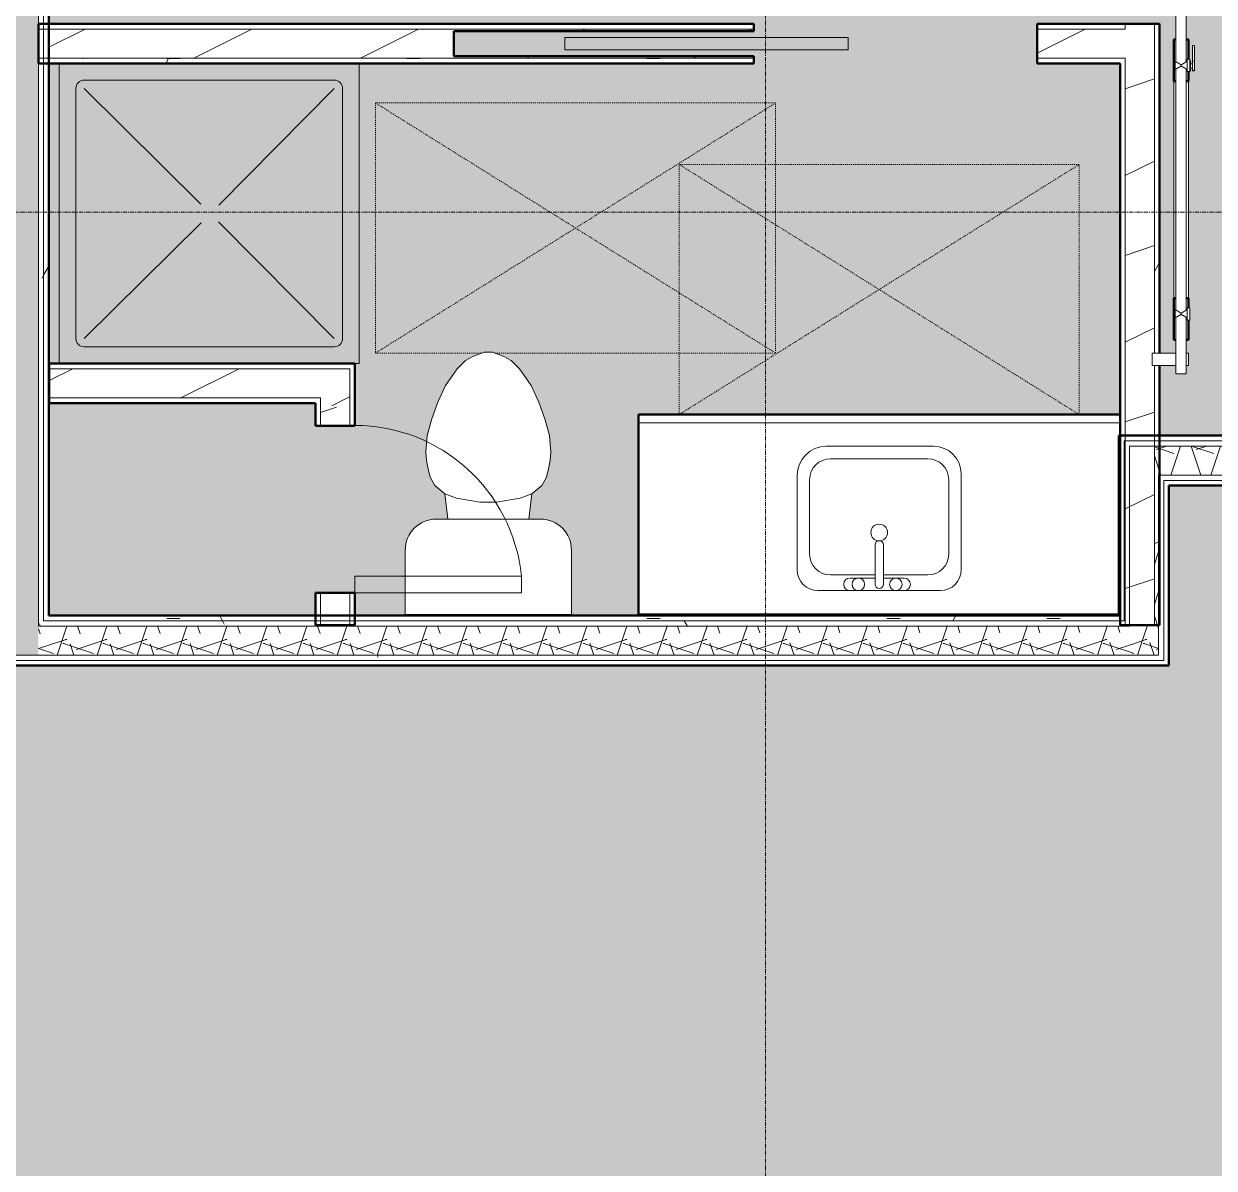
# Model space of a CAD drawing. Header units: inches. Extents: x -4292 to -464, y 9706 to 12474.
# Drawn here: x -2916.3 to -2773.5, y 10388.5 to 10525.8 of the extents above; entities that cross this region are included whole.
import ezdxf

# ---------------------------------------------------------------- set-up
doc = ezdxf.new("R2010")
doc.units = ezdxf.units.IN
doc.header["$MEASUREMENT"] = 0
doc.linetypes.add('Dash', pattern=[0.25, 0.125, -0.125])
doc.linetypes.add('Grid Line 1_2_', pattern=[0.875, 0.5, -0.125, 0.125, -0.125])
for name, color, linetype, lineweight in [('A-AREA-PATT-4', 254, 'Continuous', 9), ('A-DOOR-1', 7, 'Continuous', 9), ('A-DOOR-2', 90, 'Continuous', 20), ('A-DOOR-3', 50, 'Continuous', 13), ('A-DOOR-4', 250, 'Continuous', 50), ('A-GENM-HDLN-1', 7, 'Dash', 9), ('A-WALL', 113, 'Continuous', 13), ('A-WALL-2', 250, 'Continuous', 50), ('A-WALL-3', 50, 'Continuous', 13), ('A-WALL-PATT-1', 7, 'Continuous', 9), ('A-WALL-PATT-2', 55, 'Continuous', 9), ('A-WALL-PATT-5', 111, 'Continuous', 9), ('I-WALL-1', 2, 'Continuous', 50), ('P-SANR-FIXT-1', 7, 'Continuous', 9), ('Q-CASE-1', 250, 'Continuous', 50), ('Q-CASE-2', 7, 'Continuous', 9), ('S-GRID-1', 1, 'Grid Line 1_2_', 9)]:
    doc.layers.add(name, color=color, linetype=linetype, lineweight=lineweight)
doc.layers.add('A-AREA-PATT-6', color=254, linetype='Continuous', lineweight=9, transparency=1)
pattern_1 = [(0, (0, 0), (38.4, 9.6), [1.584, -27.216, 1.584, -27.216, -153.6]), (0, (0, 0), (38.4, 9.6), [-57.6, 1.584, -56.016, 1.584, -27.216, -67.2]), (0, (0, 0), (38.4, 9.6), [-144, 1.584, -17.616, 1.584, -46.416]), (120, (14.4, 4.8), (-27.513844, 28.4553755), [1.584, -27.216, 1.584, -27.216, -153.6]), (120, (14.4, 4.8), (-27.513844, 28.4553755), [-57.6, 1.584, -56.016, 1.584, -27.216, -67.2]), (120, (14.4, 4.8), (-27.513844, 28.4553755), [-144, 1.584, -17.616, 1.584, -46.416]), (240, (19.2, 24), (-10.886156, -38.0553755), [1.584, -27.216, 1.584, -27.216, -153.6]), (240, (19.2, 24), (-10.886156, -38.0553755), [-57.6, 1.584, -56.016, 1.584, -27.216, -67.2]), (240, (19.2, 24), (-10.886156, -38.0553755), [-144, 1.584, -17.616, 1.584, -46.416])]
pattern_2 = [(161.57, (0.6, 0.6), (-4.80033747, -0.00041462), [0, -34.152, 3.792, 0]), (18.43, (-0.6, 0.6), (-4.80033747, 0.00041462), [0, -34.152, 3.792, 0]), (108.43, (0.6, 0.6), (2.39913218, -12.00105099), [11.382, -26.562]), (71.57, (-0.6, 0.6), (2.39913218, 12.00105099), [11.382, -26.562])]
pattern_3 = [(216.87, (7.997, 19.992), (59.9755286, 39.9843071), [9.996, -89.964]), (206.565, (19.992, 13.994), (-19.991807, -19.992219), [22.352, -22.352]), (198.435, (19.992, 3.998), (-39.983821, -19.991955), [12.644, -50.576])]

msp = doc.modelspace()

# ---------------------------------------------------------------- hatches: boundary and pattern name
at = {"layer": 'A-AREA-PATT-4'}
h = msp.add_hatch(color=256, dxfattribs=at)
h.paths.add_polyline_path([(-2720.72374, 10475.3894), (-2722.47374, 10475.3894), (-2722.47374, 10511.3894), (-2720.72374, 10511.3894), (-2720.72374, 10475.7644)], flags=0)
h.paths.add_polyline_path([(-2784.92374, 10454.7894), (-2784.92374, 10454.9144), (-2842.58925, 10454.9144), (-2842.58925, 10478.9144), (-2784.79733, 10478.9144), (-2784.79733, 10521.0394), (-2794.74593, 10521.0394), (-2794.74593, 10525.7894), (-2780.04733, 10525.7894), (-2780.04733, 10486.2894), (-2778.09941, 10486.2894), (-2778.09941, 10487.89361), (-2778.34941, 10487.89361), (-2778.34941, 10523.89361), (-2778.09941, 10523.89361), (-2778.09941, 10562.2894), (-2780.04733, 10562.2894), (-2780.04733, 10561.7894), (-2784.79733, 10561.7894), (-2784.79733, 10564.7894), (-2780.04733, 10564.7894), (-2780.04733, 10563.7894), (-2778.09941, 10563.7894), (-2778.07811, 10564.7894), (-2776.84941, 10564.7894), (-2776.84941, 10563.7894), (-2776.57624, 10563.7894), (-2776.57624, 10562.2894), (-2776.84941, 10562.2894), (-2776.84941, 10523.89361), (-2776.59941, 10523.89361), (-2776.59941, 10521.55542), (-2776.42233, 10521.55542), (-2776.42233, 10521.27518), (-2776.34941, 10521.22156), (-2776.34941, 10520.90018), (-2776.09941, 10520.94833), (-2776.09941, 10523.15071), (-2775.84941, 10523.09595), (-2775.84941, 10520.15834), (-2776.09941, 10520.20851), (-2776.09941, 10520.54662), (-2776.34941, 10520.54632), (-2776.34941, 10520.17162), (-2776.42233, 10520.17162), (-2776.42233, 10520.05542), (-2776.59941, 10520.05542), (-2776.59941, 10491.7318), (-2776.42233, 10491.7318), (-2776.42233, 10490.2318), (-2776.59941, 10490.2318), (-2776.59941, 10487.89361), (-2776.84941, 10487.89361), (-2776.84941, 10486.2894), (-2776.57624, 10486.2894), (-2776.59941, 10484.7894), (-2776.84941, 10484.7894), (-2776.8707, 10483.7894), (-2778.09941, 10483.7894), (-2778.09941, 10484.7894), (-2780.04733, 10484.7894), (-2780.04733, 10476.3894), (-2758.72374, 10476.3894), (-2758.72374, 10475.3894), (-2756.72374, 10475.3894), (-2756.72374, 10473.4519), (-2756.09874, 10473.4519), (-2756.09874, 10473.3894), (-2721.34874, 10473.3894), (-2721.34874, 10473.4519), (-2720.72374, 10473.4519), (-2720.72374, 10475.3894), (-2718.72374, 10475.3894), (-2718.72374, 10476.3894), (-2717.72374, 10476.3894), (-2717.72374, 10780.7144), (-2718.70196, 10780.7144), (-2718.70196, 10785.4644), (-2717.72374, 10785.4644), (-2717.72374, 10812.8644), (-2749.99952, 10812.8644), (-2749.99952, 10785.4644), (-2748.70196, 10785.4644), (-2748.70196, 10780.7144), (-2750.14874, 10780.7144), (-2750.14874, 10720.7144), (-2780.14874, 10720.7144), (-2780.14874, 10780.7144), (-2754.74952, 10780.7144), (-2754.74952, 10812.8644), (-2881.82233, 10812.8644), (-2881.82233, 10811.6769), (-2886.57233, 10811.6769), (-2886.57233, 10812.8644), (-2913.32374, 10812.8644), (-2913.32374, 10781.0519), (-2886.57233, 10781.0519), (-2886.57233, 10781.6769), (-2881.82233, 10781.6769), (-2881.82233, 10776.3019), (-2889.32374, 10776.3019), (-2889.32374, 10674.5394), (-2834.56848, 10674.58101), (-2834.54642, 10677.2708), (-2834.51083, 10677.35674), (-2834.37163, 10677.4144), (-2833.47555, 10677.43548), (-2833.47555, 10677.6644), (-2830.85238, 10677.6644), (-2830.85238, 10677.9144), (-2830.26182, 10677.9144), (-2830.26182, 10677.6644), (-2829.67127, 10677.6644), (-2829.67127, 10677.9144), (-2829.08072, 10677.9144), (-2829.08072, 10677.6644), (-2828.49017, 10677.6644), (-2828.49017, 10677.9144), (-2827.89962, 10677.9144), (-2827.89962, 10677.6644), (-2827.30907, 10677.6644), (-2827.30907, 10677.9144), (-2826.71852, 10677.9144), (-2826.71852, 10677.6644), (-2817.32749, 10677.6644), (-2817.32749, 10677.9144), (-2815.42606, 10677.9144), (-2815.42606, 10677.6644), (-2811.66143, 10677.6644), (-2811.66143, 10677.4144), (-2810.76533, 10677.4144), (-2810.56848, 10677.21755), (-2810.56848, 10674.5394), (-2798.98483, 10674.5394), (-2798.98483, 10682.5394), (-2763.23483, 10682.5394), (-2763.23483, 10674.5394), (-2758.48483, 10674.5394), (-2758.48483, 10565.13481), (-2791.98483, 10565.13481), (-2791.98483, 10574.9769), (-2792.73483, 10574.9769), (-2792.73483, 10577.4769), (-2791.98483, 10577.4769), (-2791.98483, 10608.7269), (-2790.60983, 10608.7269), (-2790.60983, 10637.7269), (-2791.98483, 10637.7269), (-2791.98483, 10637.9769), (-2792.73483, 10637.9769), (-2792.73483, 10640.4769), (-2791.98483, 10640.4769), (-2791.98483, 10645.7894), (-2913.32374, 10645.7894), (-2913.32374, 10525.7894), (-2828.74593, 10525.7894), (-2828.74593, 10524.9144), (-2864.74593, 10524.9144), (-2864.74593, 10521.9144), (-2828.74593, 10521.9144), (-2828.74593, 10521.0394), (-2913.32374, 10521.0394), (-2913.32374, 10454.7894), (-2881.33925, 10454.7894), (-2881.33925, 10457.5394), (-2876.58925, 10457.5394), (-2876.58925, 10454.7894), (-2788.2258, 10454.7894)], flags=0)
h.paths.add_polyline_path([(-2855.72759, 10454.9144), (-2870.56547, 10454.9144), (-2870.56547, 10462.64062), (-2870.4385, 10463.60503), (-2870.06625, 10464.50373), (-2869.47408, 10465.27545), (-2868.70236, 10465.86762), (-2867.80367, 10466.23987), (-2866.76294, 10466.36684), (-2865.45091, 10466.36684), (-2865.79863, 10469.39062), (-2866.99038, 10470.39062), (-2867.55715, 10471.39062), (-2867.91494, 10472.90014), (-2868.00209, 10473.39442), (-2868.08925, 10474.39062), (-2867.91494, 10476.38301), (-2867.377, 10478.39062), (-2866.64906, 10480.39062), (-2865.71644, 10482.39062), (-2864.32901, 10484.39062), (-2863.32901, 10485.39062), (-2862.46299, 10485.89062), (-2861.08925, 10486.39062), (-2860.08925, 10486.39062), (-2858.71551, 10485.89062), (-2857.84948, 10485.39062), (-2856.84948, 10484.39062), (-2855.37987, 10482.21437), (-2854.52944, 10480.39062), (-2853.8015, 10478.39062), (-2853.26356, 10476.38301), (-2853.09864, 10474.28328), (-2853.26356, 10472.90014), (-2853.3534, 10472.39062), (-2853.62135, 10471.39062), (-2854.18812, 10470.39062), (-2855.37987, 10469.39062), (-2855.72759, 10466.36684), (-2854.33925, 10466.36684), (-2853.37483, 10466.23987), (-2852.47614, 10465.86762), (-2851.70441, 10465.27545), (-2851.11225, 10464.50373), (-2850.73999, 10463.60503), (-2850.61303, 10462.35005), (-2850.61303, 10454.9144)], flags=0)
h.paths.add_polyline_path([(-2880.71425, 10477.5394), (-2881.33925, 10477.5394), (-2881.33925, 10480.2894), (-2913.29733, 10480.2894), (-2913.29733, 10485.0394), (-2876.58925, 10485.0394), (-2876.58925, 10477.5394), (-2877.48844, 10477.5394)], flags=0)
h.paths.add_polyline_path([(-2911.77445, 10540.85756), (-2911.77445, 10558.85756), (-2893.77445, 10558.85756), (-2893.77445, 10540.85756), (-2898.48361, 10540.85756)], flags=0)
h.paths.add_polyline_path([(-2832.77445, 10561.7894), (-2911.77445, 10561.7894), (-2911.77445, 10621.7894), (-2832.77445, 10621.7894), (-2832.77445, 10565.13481)], flags=0)
h.paths.add_polyline_path([(-2774.44357, 10569.88481), (-2763.23483, 10569.88481), (-2763.23483, 10645.7894), (-2787.23483, 10645.7894), (-2787.23483, 10640.4769), (-2786.48483, 10640.4769), (-2786.48483, 10637.9769), (-2787.23483, 10637.9769), (-2787.23483, 10637.7269), (-2789.23483, 10637.7269), (-2789.23483, 10606.7269), (-2790.60983, 10606.7269), (-2790.60983, 10577.7269), (-2787.23483, 10577.7269), (-2787.23483, 10577.4769), (-2786.48483, 10577.4769), (-2786.48483, 10574.9769), (-2787.23483, 10574.9769), (-2787.23483, 10569.88481), (-2786.48483, 10569.88481)], flags=0)
h.paths.add_polyline_path([(-2911.77445, 10624.7894), (-2911.77445, 10642.7894), (-2893.77445, 10642.7894), (-2893.77445, 10624.7894), (-2898.48361, 10624.7894)], flags=0)
h.paths.add_polyline_path([(-2798.98483, 10650.5394), (-2763.23483, 10650.5394), (-2763.23483, 10652.5394), (-2798.98483, 10652.5394)], flags=0)
h.paths.add_polyline_path([(-2733.09689, 10702.22466), (-2734.14874, 10702.22466), (-2734.14874, 10720.22466), (-2730.14874, 10720.22466), (-2730.14874, 10756.22466), (-2734.14874, 10756.22466), (-2734.14874, 10774.22466), (-2718.02374, 10774.22466), (-2718.02374, 10702.22466), (-2730.14874, 10702.22466)], flags=0)
h.paths.add_polyline_path([(-2823.29269, 10718.08173), (-2830.79269, 10718.08173), (-2830.79269, 10802.08173), (-2795.79269, 10802.08173), (-2795.79269, 10796.08173), (-2794.79269, 10796.08173), (-2794.79269, 10724.08173), (-2795.79269, 10724.08173), (-2795.79269, 10718.08173)], flags=0)
h.paths.add_polyline_path([(-2898.48361, 10784.6769), (-2911.73483, 10784.6769), (-2911.73483, 10809.6769), (-2885.73483, 10809.6769), (-2885.73483, 10784.6769), (-2890.32374, 10784.6769)], flags=0)
h.paths.add_polyline_path([(-2721.59212, 10786.8644), (-2721.68918, 10786.8644), (-2721.68918, 10787.3644), (-2737.96048, 10787.3644), (-2737.98545, 10786.8644), (-2738.44344, 10786.8644), (-2738.44344, 10787.3644), (-2747.95196, 10787.3644), (-2747.95196, 10812.6144), (-2719.95196, 10812.6144), (-2719.95196, 10787.3644), (-2720.96474, 10787.3644), (-2721.0022, 10786.8644), (-2721.51446, 10786.8644)], flags=0)
at = {"layer": 'A-AREA-PATT-6'}
msp.add_hatch(color=256, dxfattribs=at).paths.add_polyline_path([(-2688.21046, 10240.1769), (-2652.21046, 10240.1769), (-2652.21046, 10240.7394), (-2650.21046, 10240.7394), (-2650.21046, 10246.3644), (-2640.92374, 10246.3644), (-2640.92374, 10336.9894), (-2641.67374, 10336.9894), (-2641.67374, 10338.9894), (-2639.73624, 10338.9894), (-2639.73624, 10339.6144), (-2637.92374, 10339.6144), (-2637.92374, 10374.3644), (-2639.73624, 10374.3644), (-2639.73624, 10374.9894), (-2641.67374, 10374.9894), (-2641.67374, 10376.9894), (-2640.92374, 10376.9894), (-2640.92374, 10389.9894), (-2522.94874, 10389.9894), (-2522.94874, 10390.69991), (-2522.23822, 10389.9894), (-2517.99558, 10389.9894), (-2504.54043, 10376.53425), (-2503.12622, 10377.94846), (-2501.7562, 10376.57844), (-2501.31426, 10377.02038), (-2500.03262, 10375.73875), (-2475.46066, 10400.31071), (-2476.7423, 10401.59234), (-2476.30035, 10402.03428), (-2477.67037, 10403.4043), (-2476.25616, 10404.81852), (-2475.72583, 10404.28819), (-2464.14696, 10415.86706), (-2475.46066, 10427.18077), (-2475.99099, 10426.65044), (-2477.40521, 10428.06465), (-2476.03519, 10429.43467), (-2476.47713, 10429.87661), (-2475.1955, 10431.15825), (-2499.76746, 10455.73021), (-2501.04909, 10454.44857), (-2501.49103, 10454.89052), (-2502.86477, 10453.52421), (-2504.27527, 10454.93471), (-2510.12374, 10449.08624), (-2510.12374, 10448.7894), (-2650.52374, 10448.7894), (-2650.52374, 10470.3894), (-2670.72374, 10470.3894), (-2670.72374, 10469.6394), (-2672.72374, 10469.6394), (-2672.72374, 10471.5769), (-2673.34874, 10471.5769), (-2673.34874, 10473.3894), (-2708.09874, 10473.3894), (-2708.09874, 10471.5769), (-2708.72374, 10471.5769), (-2708.72374, 10469.6394), (-2710.72374, 10469.6394), (-2710.72374, 10470.3894), (-2718.72374, 10470.3894), (-2718.72374, 10469.6394), (-2720.72374, 10469.6394), (-2720.72374, 10471.5769), (-2721.34874, 10471.5769), (-2721.34874, 10473.3894), (-2756.09874, 10473.3894), (-2756.09874, 10471.5769), (-2756.72374, 10471.5769), (-2756.72374, 10469.6394), (-2758.72374, 10469.6394), (-2758.72374, 10470.3894), (-2778.92374, 10470.3894), (-2778.92374, 10448.7894), (-3024.92374, 10448.7894), (-3024.92374, 10470.3894), (-3045.12374, 10470.3894), (-3045.12374, 10470.6394), (-3047.12374, 10470.6394), (-3047.12374, 10472.5769), (-3047.74874, 10472.5769), (-3047.74874, 10473.3894), (-3082.49874, 10473.3894), (-3082.49874, 10472.5769), (-3083.12374, 10472.5769), (-3083.12374, 10470.6394), (-3085.12374, 10470.6394), (-3085.12374, 10470.3894), (-3086.12374, 10470.3894), (-3086.12374, 10448.9144), (-3207.32374, 10448.9144), (-3207.32374, 10470.3894), (-3208.32374, 10470.3894), (-3208.32374, 10470.6394), (-3210.32374, 10470.6394), (-3210.32374, 10472.5769), (-3210.94874, 10472.5769), (-3210.94874, 10473.3894), (-3245.69874, 10473.3894), (-3245.69874, 10472.5769), (-3246.32374, 10472.5769), (-3246.32374, 10470.6394), (-3248.32374, 10470.6394), (-3248.32374, 10470.3894), (-3268.52374, 10470.3894), (-3268.52374, 10448.9144), (-3408.92374, 10448.9144), (-3408.92374, 10813.4894), (-3408.48546, 10817.1769), (-3408.48546, 11164.5894), (-3407.86046, 11164.5894), (-3407.86046, 11241.3894), (-3477.97374, 11241.3894), (-3477.97374, 11237.3894), (-3477.22374, 11237.3894), (-3477.22374, 11235.3894), (-3479.16124, 11235.3894), (-3479.16124, 11234.7644), (-3480.97374, 11234.7644), (-3480.97374, 11200.0144), (-3479.16124, 11200.0144), (-3479.12294, 11199.3894), (-3477.22374, 11199.3894), (-3477.22374, 11197.3894), (-3477.97374, 11197.3894), (-3477.97374, 11007.9894), (-3498.92374, 11007.9894), (-3498.92374, 11006.9894), (-3499.17374, 11006.9894), (-3499.17374, 11004.9894), (-3501.11124, 11004.9894), (-3501.11124, 11004.3644), (-3501.92374, 11004.3644), (-3501.92374, 10969.6144), (-3501.11124, 10969.6144), (-3501.11124, 10968.9894), (-3499.17374, 10968.9894), (-3499.17374, 10966.9894), (-3498.92374, 10966.9894), (-3498.92374, 10946.7894), (-3477.97374, 10946.7894), (-3477.97374, 10729.5894), (-3498.92374, 10729.5894), (-3498.92374, 10709.3894), (-3499.17374, 10709.3894), (-3499.17374, 10707.3894), (-3501.11124, 10707.3894), (-3501.11124, 10706.7644), (-3501.92374, 10706.7644), (-3501.92374, 10672.0144), (-3501.11124, 10672.0144), (-3501.11124, 10671.3894), (-3499.17374, 10671.3894), (-3499.17374, 10669.3894), (-3498.92374, 10669.3894), (-3498.92374, 10668.3894), (-3477.97374, 10668.3894), (-3477.97374, 10412.7894), (-3498.92374, 10412.7894), (-3498.92374, 10392.5894), (-3499.17374, 10392.5894), (-3499.17374, 10390.5894), (-3501.11124, 10390.5894), (-3501.11124, 10389.9644), (-3501.92374, 10389.9644), (-3501.92374, 10355.2144), (-3501.11124, 10355.2144), (-3501.11124, 10354.5894), (-3499.17374, 10354.5894), (-3499.17374, 10352.5894), (-3498.92374, 10352.5894), (-3498.92374, 10351.5894), (-3494.92374, 10351.5894), (-3494.92374, 10352.3394), (-3492.92374, 10352.3394), (-3492.92374, 10350.4019), (-3492.29874, 10350.4019), (-3492.29874, 10348.5894), (-3457.54874, 10348.5894), (-3457.54874, 10350.4019), (-3456.92374, 10350.4019), (-3456.92374, 10352.3394), (-3454.92374, 10352.3394), (-3454.92374, 10351.5894), (-3418.52374, 10351.5894), (-3418.52374, 10382.7894), (-3201.32374, 10382.7894), (-3201.32374, 10361.1894), (-3181.12374, 10361.1894), (-3181.12374, 10360.9394), (-3179.12374, 10360.9394), (-3179.12374, 10359.0019), (-3178.49874, 10359.0019), (-3178.49874, 10358.1894), (-3143.74874, 10358.1894), (-3143.74874, 10359.0019), (-3143.12374, 10359.0019), (-3143.12374, 10360.9394), (-3141.12374, 10360.9394), (-3141.12374, 10361.1894), (-3133.12374, 10361.1894), (-3133.12374, 10360.9394), (-3131.12374, 10360.9394), (-3131.12374, 10359.0019), (-3130.49874, 10359.0019), (-3130.49874, 10358.1894), (-3095.74874, 10358.1894), (-3095.74874, 10359.0019), (-3095.12374, 10359.0019), (-3095.12374, 10360.9394), (-3093.12374, 10360.9394), (-3093.12374, 10361.1894), (-3072.92374, 10361.1894), (-3072.92374, 10382.7894), (-2794.69874, 10382.7894), (-2794.69874, 10383.5394), (-2792.69874, 10383.5394), (-2792.69874, 10381.6019), (-2792.07374, 10381.6019), (-2792.07374, 10379.7894), (-2757.32374, 10379.7894), (-2757.32374, 10381.6019), (-2756.69874, 10381.6019), (-2756.69874, 10383.5394), (-2754.69874, 10383.5394), (-2754.69874, 10382.7894), (-2698.69874, 10382.7894), (-2698.69874, 10246.3644), (-2690.21046, 10246.3644), (-2690.21046, 10240.7394), (-2688.21046, 10240.7394)], flags=0)
at = {"layer": 'A-WALL-PATT-1'}
h = msp.add_hatch(dxfattribs=at)
h.set_pattern_fill('FP_3', color=256, style=0, pattern_type=2)
h.set_pattern_definition(pattern_1)
h.paths.add_polyline_path([(-2780.04733, 10453.6644), (-2780.04733, 10471.6394), (-2780.20335, 10471.66901), (-2780.67233, 10472.13799), (-2780.67233, 10470.3894), (-2780.17374, 10470.3894), (-2780.17374, 10453.6644)], flags=0)
h.paths.add_polyline_path([(-2780.04733, 10475.1394), (-2780.04733, 10484.7894), (-2780.67233, 10484.7894), (-2780.67233, 10475.1394), (-2780.23343, 10475.1394)], flags=0)
h.paths.add_polyline_path([(-2780.67233, 10486.2894), (-2780.04733, 10486.2894), (-2780.04733, 10525.7894), (-2780.67233, 10525.7894), (-2780.67233, 10495.04234)], flags=0)
h.paths.add_polyline_path([(-2780.67233, 10561.7894), (-2780.04733, 10561.7894), (-2780.04733, 10562.2894), (-2780.67233, 10562.2894)], flags=0)
h.paths.add_polyline_path([(-2780.04733, 10563.7894), (-2780.04733, 10564.7894), (-2780.67233, 10564.7894), (-2780.67233, 10563.7894), (-2780.464, 10563.7894)], flags=0)
h = msp.add_hatch(dxfattribs=at)
h.set_pattern_fill('FP_3', color=256, style=0, pattern_type=2)
h.set_pattern_definition(pattern_1)
h.paths.add_polyline_path([(-2794.74593, 10521.0394), (-2784.79733, 10521.0394), (-2784.79733, 10521.6644), (-2794.74593, 10521.6644)], flags=0)
h.paths.add_polyline_path([(-2898.48361, 10521.0394), (-2828.74593, 10521.0394), (-2828.74593, 10521.6644), (-2913.32374, 10521.65529), (-2913.32374, 10521.0394)], flags=0)
at = {"layer": 'A-WALL-PATT-2'}
h = msp.add_hatch(dxfattribs=at)
h.set_pattern_fill('FP_7', color=256, style=0, pattern_type=2)
h.set_pattern_definition(pattern_3)
h.paths.add_polyline_path([(-2780.67233, 10453.6644), (-2780.67233, 10484.7894), (-2780.95124, 10484.7894), (-2780.95124, 10486.2894), (-2780.67233, 10486.2894), (-2780.67233, 10525.7894), (-2784.17233, 10525.7894), (-2784.17233, 10453.6644)], flags=0)
h.paths.add_polyline_path([(-2784.17233, 10561.7894), (-2780.67233, 10561.7894), (-2780.67233, 10562.2894), (-2780.95124, 10562.2894), (-2780.95124, 10563.7894), (-2780.67233, 10563.7894), (-2780.67233, 10564.7894), (-2784.17233, 10564.7894), (-2784.17233, 10562.2894)], flags=0)
h = msp.add_hatch(dxfattribs=at)
h.set_pattern_fill('FP_7', color=256, style=0, pattern_type=2)
h.set_pattern_definition(pattern_3)
h.paths.add_polyline_path([(-2898.48361, 10521.6644), (-2828.74593, 10521.6644), (-2828.74593, 10521.9144), (-2864.74593, 10521.9144), (-2864.74593, 10524.9144), (-2828.74593, 10524.9144), (-2828.74593, 10525.1644), (-2913.32374, 10525.15812), (-2913.32374, 10521.6644)], flags=0)
h.paths.add_polyline_path([(-2784.17233, 10521.6644), (-2784.17233, 10525.1644), (-2794.74593, 10525.1644), (-2794.74593, 10521.6644), (-2784.79733, 10521.6644)], flags=0)
h = msp.add_hatch(dxfattribs=at)
h.set_pattern_fill('FP_7', color=256, style=0, pattern_type=2)
h.set_pattern_definition(pattern_3)
h.paths.add_polyline_path([(-2877.21425, 10480.9144), (-2877.21425, 10484.4144), (-2913.29733, 10484.4144), (-2913.29733, 10480.9144), (-2880.71425, 10480.9144)], flags=0)
h = msp.add_hatch(dxfattribs=at)
h.set_pattern_fill('FP_7', color=256, style=0, pattern_type=2)
h.set_pattern_definition(pattern_3)
h.paths.add_polyline_path([(-2879.69812, 10454.7894), (-2877.21425, 10454.7894), (-2877.21425, 10457.5394), (-2880.71425, 10457.5394), (-2880.71425, 10454.7894)], flags=0)
h.paths.add_polyline_path([(-2877.21425, 10477.5394), (-2877.21425, 10480.9144), (-2880.71425, 10480.9144), (-2880.71425, 10477.5394)], flags=0)
at = {"layer": 'A-WALL-PATT-5'}
h = msp.add_hatch(dxfattribs=at)
h.set_pattern_fill('FP_38', color=256, style=0, pattern_type=2)
h.set_pattern_definition(pattern_2)
h.paths.add_polyline_path([(-2918.07374, 10450.0394), (-2914.57374, 10450.0394), (-2914.57374, 10813.4894), (-2918.07374, 10813.4894), (-2918.07374, 10453.52421)], flags=0)
h = msp.add_hatch(dxfattribs=at)
h.set_pattern_fill('FP_3', color=256, style=0, pattern_type=2)
h.set_pattern_definition(pattern_1)
h.paths.add_polyline_path([(-2913.94874, 10449.4144), (-2913.94874, 10450.0394), (-2914.57374, 10450.0394), (-2914.57374, 10449.4144)], flags=0)
h.paths.add_polyline_path([(-2913.94874, 10453.5394), (-2913.94874, 10646.4144), (-2914.57374, 10646.4144), (-2914.57374, 10453.5394)], flags=0)
h.paths.add_polyline_path([(-2913.94874, 10649.9144), (-2913.94874, 10813.4894), (-2914.57374, 10813.4894), (-2914.57374, 10649.9144), (-2914.28922, 10649.9144)], flags=0)
h = msp.add_hatch(dxfattribs=at)
h.set_pattern_fill('FP_3', color=256, style=0, pattern_type=2)
h.set_pattern_definition(pattern_1)
h.paths.add_polyline_path([(-2913.32374, 10448.7894), (-2913.32374, 10449.4144), (-2913.94874, 10449.3822), (-2913.94874, 10448.7894)], flags=0)
h.paths.add_polyline_path([(-2913.94874, 10454.1644), (-2913.32374, 10454.1644), (-2913.32374, 10646.4144), (-2913.94874, 10646.4144), (-2913.94874, 10474.28328)], flags=0)
h.paths.add_polyline_path([(-2913.32374, 10649.9144), (-2913.32374, 10813.4894), (-2913.94874, 10813.4894), (-2913.94874, 10649.9144), (-2913.66372, 10649.9144)], flags=0)
h = msp.add_hatch(dxfattribs=at)
h.set_pattern_fill('FP_3', color=256, style=0, pattern_type=2)
h.set_pattern_definition(pattern_1)
h.paths.add_polyline_path([(-2784.92374, 10475.7644), (-2784.79733, 10475.7644), (-2784.79733, 10476.3894), (-2784.92374, 10476.3894)], flags=0)
h.paths.add_polyline_path([(-2774.44357, 10475.7644), (-2758.72374, 10475.7644), (-2758.72374, 10476.3894), (-2780.04733, 10476.3894), (-2780.04733, 10475.7644)], flags=0)
h.paths.add_polyline_path([(-2718.72374, 10475.7644), (-2717.09874, 10475.7644), (-2717.09874, 10476.3894), (-2718.72374, 10476.3894)], flags=0)
h.paths.add_polyline_path([(-2710.72374, 10475.7644), (-2710.72374, 10476.3894), (-2712.34874, 10476.3894), (-2712.34874, 10475.7644), (-2711.11083, 10475.7644)], flags=0)
h.paths.add_polyline_path([(-2670.72374, 10475.7644), (-2649.40014, 10475.7644), (-2649.40014, 10476.3894), (-2670.72374, 10476.3894)], flags=0)
h.paths.add_polyline_path([(-2644.52374, 10475.7644), (-2644.52374, 10476.3894), (-2644.65014, 10476.3894), (-2644.65014, 10475.7644)], flags=0)
h = msp.add_hatch(dxfattribs=at)
h.set_pattern_fill('FP_38', color=256, style=0, pattern_type=2)
h.set_pattern_definition(pattern_2)
h.paths.add_polyline_path([(-2780.17374, 10471.6394), (-2758.72374, 10471.6394), (-2758.72374, 10475.1394), (-2780.67233, 10475.1394), (-2780.67233, 10472.13799)], flags=0)
h.paths.add_polyline_path([(-2718.72374, 10471.6394), (-2710.72374, 10471.6394), (-2710.72374, 10475.1394), (-2718.72374, 10475.1394), (-2718.72374, 10473.4519)], flags=0)
h.paths.add_polyline_path([(-2650.40353, 10471.6394), (-2649.27374, 10471.6394), (-2648.77514, 10472.13799), (-2648.77514, 10475.1394), (-2670.72374, 10475.1394), (-2670.72374, 10471.6394)], flags=0)
h = msp.add_hatch(dxfattribs=at)
h.set_pattern_fill('FP_3', color=256, style=0, pattern_type=2)
h.set_pattern_definition(pattern_1)
h.paths.add_polyline_path([(-2760.66135, 10475.1394), (-2758.72374, 10475.1394), (-2758.72374, 10475.7644), (-2780.04733, 10475.7644), (-2780.04733, 10475.1394), (-2774.44357, 10475.1394)], flags=0)
h.paths.add_polyline_path([(-2717.72374, 10475.1394), (-2716.47374, 10475.1394), (-2716.47374, 10475.7644), (-2718.72374, 10475.7644), (-2718.72374, 10475.1394)], flags=0)
h.paths.add_polyline_path([(-2712.97374, 10475.1394), (-2710.72374, 10475.1394), (-2710.72374, 10475.7644), (-2712.97374, 10475.7644)], flags=0)
h.paths.add_polyline_path([(-2650.40353, 10475.1394), (-2649.40014, 10475.1394), (-2649.40014, 10475.7644), (-2670.72374, 10475.7644), (-2670.72374, 10475.1394), (-2664.18576, 10475.1394)], flags=0)
h = msp.add_hatch(dxfattribs=at)
h.set_pattern_fill('FP_38', color=256, style=0, pattern_type=2)
h.set_pattern_definition(pattern_2)
h.paths.add_polyline_path([(-2780.17374, 10450.0394), (-2780.17374, 10470.3894), (-2780.67233, 10470.3894), (-2780.67233, 10453.6644), (-2783.67374, 10453.6644), (-2783.67374, 10450.0394)], flags=0)
h = msp.add_hatch(dxfattribs=at)
h.set_pattern_fill('FP_38', color=256, style=0, pattern_type=2)
h.set_pattern_definition(pattern_2)
h.paths.add_polyline_path([(-2914.57374, 10450.0394), (-2783.67374, 10450.04548), (-2783.67374, 10453.5394), (-2914.57374, 10453.52421)], flags=0)
h = msp.add_hatch(dxfattribs=at)
h.set_pattern_fill('FP_3', color=256, style=0, pattern_type=2)
h.set_pattern_definition(pattern_1)
h.paths.add_polyline_path([(-2913.94874, 10453.5394), (-2784.29874, 10453.5394), (-2784.32106, 10453.6644), (-2784.79733, 10453.6644), (-2784.79733, 10454.1644), (-2913.94874, 10454.1644)], flags=0)
h = msp.add_hatch(dxfattribs=at)
h.set_pattern_fill('FP_3', color=256, style=0, pattern_type=2)
h.set_pattern_definition(pattern_1)
h.paths.add_polyline_path([(-2870.56547, 10454.1644), (-2784.92374, 10454.1644), (-2784.92374, 10454.7894), (-2913.32374, 10454.7894), (-2913.32374, 10454.1644), (-2870.91916, 10454.1644)], flags=0)
h = msp.add_hatch(dxfattribs=at)
h.set_pattern_fill('FP_3', color=256, style=0, pattern_type=2)
h.set_pattern_definition(pattern_1)
h.paths.add_polyline_path([(-2919.32374, 10448.7894), (-2913.94874, 10448.7894), (-2913.94874, 10449.4144), (-3024.92374, 10449.4144), (-3024.92374, 10448.7894), (-2953.61252, 10448.7894)], flags=0)
h = msp.add_hatch(dxfattribs=at)
h.set_pattern_fill('FP_3', color=256, style=0, pattern_type=2)
h.set_pattern_definition(pattern_1)
h.paths.add_polyline_path([(-2914.57374, 10449.4144), (-2914.57374, 10450.0394), (-3024.29874, 10450.0394), (-3024.29874, 10449.4144), (-2919.32374, 10449.4144)], flags=0)
h = msp.add_hatch(dxfattribs=at)
h.set_pattern_fill('FP_3', color=256, style=0, pattern_type=2)
h.set_pattern_definition(pattern_1)
h.paths.add_polyline_path([(-2843.35471, 10449.4144), (-2780.17374, 10449.4144), (-2780.17374, 10450.0394), (-2913.94874, 10450.0394), (-2913.94874, 10449.4144), (-2861.78925, 10449.4144)], flags=0)

# ---------------------------------------------------------------- linework, layer by layer
at = {"layer": 'A-DOOR-1'}
for p, q in [((-2775.84941, 10523.16905), (-2776.09941, 10523.16905)), ((-2776.34941, 10521.3484), (-2776.42233, 10521.3484)), ((-2776.34941, 10521.3484), (-2776.34941, 10521.0984)), ((-2776.34941, 10521.27518), (-2776.34941, 10521.3484)), ((-2776.34941, 10521.0984), (-2776.34941, 10520.3484)), ((-2776.09941, 10520.9734), (-2776.34941, 10520.9734)), ((-2776.09941, 10520.9734), (-2776.34941, 10520.9734)), ((-2776.09941, 10520.22628), (-2776.09941, 10521.29558)), ((-2776.09941, 10521.29558), (-2775.84941, 10521.29558)), ((-2775.84941, 10521.29558), (-2775.84941, 10520.22628)), ((-2776.42233, 10520.0984), (-2776.34941, 10520.0984)), ((-2776.34941, 10520.4734), (-2776.09941, 10520.4734)), ((-2776.34941, 10520.4734), (-2776.09941, 10520.4734)), ((-2776.34941, 10520.3484), (-2776.34941, 10520.0984)), ((-2776.34941, 10520.0984), (-2776.34941, 10520.17162)), ((-2776.09941, 10520.19748), (-2775.84941, 10520.19748)), ((-2776.09941, 10520.15834), (-2775.84941, 10520.15834))]:
    msp.add_line(p, q, dxfattribs=at)
msp.add_arc((-2876.58925, 10457.5394), 20.06659, 5.7200609, 90, dxfattribs=at)
for points, knots in [([(-2776.09941, 10521.29558), (-2776.09941, 10521.7407), (-2776.09941, 10522.15452), (-2776.09941, 10522.49784), (-2776.09941, 10522.81944), (-2776.09941, 10523.14265), (-2776.09941, 10523.18123), (-2776.09941, 10523.16087), (-2776.09941, 10523.15774)], [-0.7222270429, -0.7222270429, -0.7222270429, -0.7222270429, -0.6854273364, -0.6485379112, -0.6054887504, -0.5563887011, -0.4969615954, -0.4885653525, -0.4885653525, -0.4885653525, -0.4885653525]), ([(-2775.84941, 10523.15774), (-2775.84941, 10523.16087), (-2775.84941, 10523.18123), (-2775.84941, 10523.14265), (-2775.84941, 10522.81944), (-2775.84941, 10522.49784), (-2775.84941, 10522.15452), (-2775.84941, 10521.7407), (-2775.84941, 10521.29558)], [0.4885653525, 0.4885653525, 0.4885653525, 0.4885653525, 0.4969615954, 0.5563887011, 0.6054887504, 0.6485379112, 0.6854273364, 0.7222270429, 0.7222270429, 0.7222270429, 0.7222270429])]:
    msp.add_open_spline(points, degree=3, knots=knots, dxfattribs=at)
for points in [[(-2776.09941, 10520.15834), (-2776.09941, 10520.17278), (-2776.09941, 10520.18937), (-2776.09941, 10520.20851)], [(-2775.84941, 10520.20851), (-2775.84941, 10520.18937), (-2775.84941, 10520.17278), (-2775.84941, 10520.15834)]]:
    msp.add_open_spline(points, degree=3, dxfattribs=at)
at = {"layer": 'A-DOOR-2'}
for p, q in [((-2851.4126, 10522.6644), (-2851.4126, 10524.1644)), ((-2851.4126, 10524.1644), (-2817.4126, 10524.1644)), ((-2817.4126, 10524.1644), (-2817.4126, 10522.6644)), ((-2817.4126, 10522.6644), (-2851.4126, 10522.6644)), ((-2876.58925, 10459.5394), (-2856.62257, 10459.5394)), ((-2876.58925, 10457.5394), (-2876.58925, 10459.5394)), ((-2856.62257, 10457.5394), (-2856.62257, 10459.5394)), ((-2876.58925, 10457.5394), (-2856.62257, 10457.5394))]:
    msp.add_line(p, q, dxfattribs=at)
at = {"layer": 'A-DOOR-3'}
for p, q in [((-2778.09941, 10564.7894), (-2778.09941, 10521.23388)), ((-2776.84941, 10521.22597), (-2776.84941, 10564.7894)), ((-2777.43803, 10520.82065), (-2778.18803, 10521.2894)), ((-2778.18803, 10520.7894), (-2778.18803, 10521.2894)), ((-2778.18803, 10520.2894), (-2778.18803, 10520.7894)), ((-2778.18803, 10520.2894), (-2777.43803, 10520.75815)), ((-2776.74793, 10521.2894), (-2777.49793, 10520.82065)), ((-2777.49793, 10520.75815), (-2776.74793, 10520.2894)), ((-2776.74793, 10521.55542), (-2776.42233, 10521.55542)), ((-2776.74793, 10521.55542), (-2776.74793, 10520.05542)), ((-2776.42233, 10521.55542), (-2776.42233, 10520.05542)), ((-2778.09941, 10520.34478), (-2778.09941, 10491.44231)), ((-2776.84941, 10491.4344), (-2776.84941, 10520.35296)), ((-2776.42233, 10520.05542), (-2776.74793, 10520.05542)), ((-2778.34941, 10492.89361), (-2778.34941, 10518.89361)), ((-2776.59941, 10518.89361), (-2776.59941, 10492.89361)), ((-2777.43803, 10491.02908), (-2778.18803, 10491.49783)), ((-2778.18803, 10490.99783), (-2778.18803, 10491.49783)), ((-2778.18803, 10490.49783), (-2778.18803, 10490.99783)), ((-2778.18803, 10490.49783), (-2777.43803, 10490.96658)), ((-2776.74793, 10491.49783), (-2777.49793, 10491.02908)), ((-2777.49793, 10490.96658), (-2776.74793, 10490.49783)), ((-2776.42233, 10491.7318), (-2776.74793, 10491.7318)), ((-2776.74793, 10491.7318), (-2776.74793, 10490.2318)), ((-2776.42233, 10491.7318), (-2776.42233, 10490.2318)), ((-2778.09941, 10490.55321), (-2778.09941, 10483.7894)), ((-2776.84941, 10483.7894), (-2776.84941, 10490.56139)), ((-2776.74793, 10490.2318), (-2776.42233, 10490.2318)), ((-2778.09875, 10486.2894), (-2780.95124, 10486.2894)), ((-2780.95124, 10486.2894), (-2780.95124, 10484.7894)), ((-2776.57624, 10486.2894), (-2776.84941, 10486.2894)), ((-2776.57624, 10484.7894), (-2776.57624, 10486.2894)), ((-2780.95124, 10484.7894), (-2778.09915, 10484.7894)), ((-2777.47441, 10483.7894), (-2778.09941, 10483.7894)), ((-2776.84941, 10483.7894), (-2777.47441, 10483.7894)), ((-2776.84941, 10484.7894), (-2776.57624, 10484.7894))]:
    msp.add_line(p, q, dxfattribs=at)
at = {"layer": 'A-DOOR-4'}
for p, q in [((-2778.07811, 10523.89361), (-2778.34941, 10523.89361)), ((-2778.34941, 10523.89361), (-2778.34941, 10518.89361)), ((-2776.59941, 10523.89361), (-2776.8707, 10523.89361)), ((-2776.59941, 10521.55542), (-2776.59941, 10523.89361)), ((-2776.59941, 10518.89361), (-2776.59941, 10520.05542)), ((-2778.34941, 10518.89361), (-2778.09018, 10518.89361)), ((-2776.84941, 10518.89361), (-2776.59941, 10518.89361)), ((-2778.09701, 10492.89361), (-2778.34941, 10492.89361)), ((-2778.34941, 10492.89361), (-2778.34941, 10487.89361)), ((-2776.59941, 10492.89361), (-2776.84941, 10492.89361)), ((-2776.59941, 10491.7318), (-2776.59941, 10492.89361)), ((-2776.59941, 10487.89361), (-2776.59941, 10490.2318)), ((-2778.34941, 10487.89361), (-2778.09833, 10487.89361)), ((-2776.84941, 10487.89361), (-2776.59941, 10487.89361))]:
    msp.add_line(p, q, dxfattribs=at)
at = {"layer": 'A-GENM-HDLN-1'}
for p, q in [((-2826.12374, 10516.2894), (-2874.12374, 10486.2894)), ((-2826.12374, 10486.2894), (-2874.12374, 10516.2894)), ((-2826.12374, 10516.2894), (-2874.12374, 10516.2894)), ((-2874.12374, 10516.2894), (-2874.12374, 10486.2894)), ((-2826.12374, 10486.2894), (-2826.12374, 10516.2894)), ((-2789.69329, 10508.9144), (-2837.69329, 10478.9144)), ((-2789.69329, 10478.9144), (-2837.69329, 10508.9144)), ((-2789.69329, 10508.9144), (-2837.69329, 10508.9144)), ((-2837.69329, 10508.9144), (-2837.69329, 10478.9144)), ((-2789.69329, 10478.9144), (-2789.69329, 10508.9144)), ((-2874.12374, 10486.2894), (-2861.36735, 10486.2894)), ((-2859.81114, 10486.2894), (-2826.12374, 10486.2894))]:
    msp.add_line(p, q, dxfattribs=at)
at = {"layer": 'A-WALL'}
for p, q in [((-2914.57374, 10813.4894), (-2914.57374, 10453.5394)), ((-2913.94874, 10813.4894), (-2913.94874, 10454.1644)), ((-2758.72374, 10475.7644), (-2784.29874, 10475.7644)), ((-2784.29874, 10475.7644), (-2784.29874, 10454.1644)), ((-2758.72374, 10475.1394), (-2783.67374, 10475.1394)), ((-2783.67374, 10475.1394), (-2783.67374, 10453.5394)), ((-2758.72374, 10471.6394), (-2780.17374, 10471.6394)), ((-2780.17374, 10471.6394), (-2780.17374, 10450.0394)), ((-2758.72374, 10471.0144), (-2779.54874, 10471.0144)), ((-2779.54874, 10471.0144), (-2779.54874, 10449.4144)), ((-2914.57374, 10453.5394), (-2783.67374, 10453.5394)), ((-2913.94874, 10454.1644), (-2784.29874, 10454.1644)), ((-3024.29874, 10449.4144), (-2779.54874, 10449.4144)), ((-3023.67374, 10450.0394), (-2780.17374, 10450.0394))]:
    msp.add_line(p, q, dxfattribs=at)
at = {"layer": 'A-WALL-2'}
for p, q in [((-2828.74593, 10525.7894), (-2914.57374, 10525.7894)), ((-2914.57374, 10525.7894), (-2914.57374, 10521.0394)), ((-2864.74593, 10521.9144), (-2864.74593, 10524.9144)), ((-2864.74593, 10524.9144), (-2828.74593, 10524.9144)), ((-2828.74593, 10524.9144), (-2828.74593, 10525.7894)), ((-2784.79733, 10525.7894), (-2794.74593, 10525.7894)), ((-2794.74593, 10525.7894), (-2794.74593, 10521.0394)), ((-2780.04733, 10525.7894), (-2784.79733, 10525.7894)), ((-2780.04733, 10486.2894), (-2780.04733, 10525.7894)), ((-2914.57374, 10521.0394), (-2828.74593, 10521.0394)), ((-2828.74593, 10521.9144), (-2864.74593, 10521.9144)), ((-2828.74593, 10521.0394), (-2828.74593, 10521.9144)), ((-2794.74593, 10521.0394), (-2784.79733, 10521.0394)), ((-2784.79733, 10521.0394), (-2784.79733, 10453.6644)), ((-2876.58925, 10485.0394), (-2913.29733, 10485.0394)), ((-2913.29733, 10485.0394), (-2913.29733, 10480.2894)), ((-2876.58925, 10484.4144), (-2876.58925, 10485.0394)), ((-2876.58925, 10480.2894), (-2876.58925, 10484.4144)), ((-2780.04733, 10453.6644), (-2780.04733, 10484.7894)), ((-2913.29733, 10480.2894), (-2881.33925, 10480.2894)), ((-2881.33925, 10480.2894), (-2881.33925, 10477.5394)), ((-2876.58925, 10477.5394), (-2876.58925, 10480.2894)), ((-2881.33925, 10477.5394), (-2876.58925, 10477.5394)), ((-2876.58925, 10457.5394), (-2881.33925, 10457.5394)), ((-2881.33925, 10457.5394), (-2881.33925, 10453.6644)), ((-2876.58925, 10453.6644), (-2876.58925, 10457.5394)), ((-2881.33925, 10453.6644), (-2876.58925, 10453.6644)), ((-2784.79733, 10453.6644), (-2780.04733, 10453.6644))]:
    msp.add_line(p, q, dxfattribs=at)
at = {"layer": 'A-WALL-3'}
for p, q in [((-2914.57374, 10525.1644), (-2828.74593, 10525.1644)), ((-2794.74593, 10525.1644), (-2784.79733, 10525.1644)), ((-2784.79733, 10525.1644), (-2784.17233, 10525.1644)), ((-2784.17233, 10525.7894), (-2784.17233, 10525.1644)), ((-2780.67233, 10525.7894), (-2780.67233, 10486.2894)), ((-2914.57374, 10521.6644), (-2828.74593, 10521.6644)), ((-2794.74593, 10521.6644), (-2784.79733, 10521.6644)), ((-2784.79733, 10521.6644), (-2784.17233, 10521.6644)), ((-2784.17233, 10521.6644), (-2784.17233, 10453.6644)), ((-2913.29733, 10484.4144), (-2877.21425, 10484.4144)), ((-2877.21425, 10484.4144), (-2877.21425, 10480.9144)), ((-2780.67233, 10484.7894), (-2780.67233, 10453.6644)), ((-2913.29733, 10480.9144), (-2880.71425, 10480.9144)), ((-2880.71425, 10480.2894), (-2880.71425, 10480.9144)), ((-2880.71425, 10480.9144), (-2880.71425, 10480.2894)), ((-2877.21425, 10480.9144), (-2877.21425, 10480.2894)), ((-2880.71425, 10480.2894), (-2880.71425, 10477.5394)), ((-2877.21425, 10480.2894), (-2877.21425, 10477.5394)), ((-2880.71425, 10457.5394), (-2880.71425, 10453.6644)), ((-2877.21425, 10457.5394), (-2877.21425, 10453.6644))]:
    msp.add_line(p, q, dxfattribs=at)
at = {"layer": 'I-WALL-1'}
for p, q in [((-2913.32374, 10454.7894), (-2913.32374, 10813.4894)), ((-2758.72374, 10476.3894), (-2784.92374, 10476.3894)), ((-2784.92374, 10476.3894), (-2784.92374, 10454.7894)), ((-2778.92374, 10470.3894), (-2758.72374, 10470.3894)), ((-2778.92374, 10448.7894), (-2778.92374, 10470.3894)), ((-2784.92374, 10454.7894), (-2913.32374, 10454.7894)), ((-3024.92374, 10448.7894), (-2778.92374, 10448.7894))]:
    msp.add_line(p, q, dxfattribs=at)
at = {"layer": 'P-SANR-FIXT-1'}
for p, q in [((-2912.07374, 10521.0394), (-2912.07374, 10485.0394)), ((-2876.07374, 10485.0394), (-2876.07374, 10521.0394)), ((-2910.07374, 10488.0394), (-2910.07374, 10518.0394)), ((-2909.07374, 10519.0394), (-2879.07374, 10519.0394)), ((-2895.08425, 10504.14793), (-2909.07374, 10518.0394)), ((-2892.94152, 10504.02331), (-2879.07374, 10518.0394)), ((-2878.07374, 10518.0394), (-2878.07374, 10488.0394)), ((-2892.95812, 10502.0367), (-2879.07374, 10488.0394)), ((-2895.04555, 10501.89678), (-2909.07374, 10488.0394)), ((-2879.07374, 10487.0394), (-2909.07374, 10487.0394)), ((-2861.08925, 10486.39062), (-2862.46299, 10485.89062)), ((-2860.08925, 10486.39062), (-2861.08925, 10486.39062)), ((-2858.71551, 10485.89062), (-2860.08925, 10486.39062)), ((-2876.58925, 10485.0394), (-2876.07374, 10485.0394)), ((-2863.32901, 10485.39062), (-2864.32901, 10484.39062)), ((-2862.46299, 10485.89062), (-2863.32901, 10485.39062)), ((-2857.84948, 10485.39062), (-2858.71551, 10485.89062)), ((-2856.84948, 10484.39062), (-2857.84948, 10485.39062)), ((-2864.32901, 10484.39062), (-2865.71644, 10482.39062)), ((-2855.46205, 10482.39062), (-2856.84948, 10484.39062)), ((-2865.71644, 10482.39062), (-2866.64906, 10480.39062)), ((-2854.52944, 10480.39062), (-2855.46205, 10482.39062)), ((-2866.64906, 10480.39062), (-2867.377, 10478.39062)), ((-2853.8015, 10478.39062), (-2854.52944, 10480.39062)), ((-2867.377, 10478.39062), (-2867.91494, 10476.38301)), ((-2853.26356, 10476.38301), (-2853.8015, 10478.39062)), ((-2867.91494, 10476.38301), (-2868.08925, 10474.39062)), ((-2853.08925, 10474.39062), (-2853.26356, 10476.38301)), ((-2820.03581, 10475.11223), (-2807.17164, 10475.11223)), ((-2820.03581, 10475.11223), (-2807.17164, 10475.11223)), ((-2868.08925, 10474.39062), (-2868.00209, 10473.39442)), ((-2853.1764, 10473.39442), (-2853.08925, 10474.39062)), ((-2819.53581, 10473.61223), (-2807.85077, 10473.61223)), ((-2868.00209, 10473.39442), (-2867.82509, 10472.39062)), ((-2867.82509, 10472.39062), (-2867.55715, 10471.39062)), ((-2853.62135, 10471.39062), (-2853.3534, 10472.39062)), ((-2853.3534, 10472.39062), (-2853.1764, 10473.39442)), ((-2867.55715, 10471.39062), (-2866.99038, 10470.39062)), ((-2854.18812, 10470.39062), (-2853.62135, 10471.39062)), ((-2823.53581, 10460.2894), (-2823.53581, 10471.61223)), ((-2823.53581, 10460.2894), (-2823.53581, 10471.61223)), ((-2822.03581, 10462.1644), (-2822.03581, 10471.11223)), ((-2805.35077, 10471.11223), (-2805.35077, 10462.1644)), ((-2803.85077, 10471.79136), (-2803.85077, 10460.2894)), ((-2803.85077, 10471.79136), (-2803.85077, 10460.2894)), ((-2866.99038, 10470.39062), (-2865.79863, 10469.39062)), ((-2865.79863, 10469.39062), (-2864.42489, 10468.89062)), ((-2865.45091, 10466.36684), (-2865.79863, 10469.39062)), ((-2856.75361, 10468.89062), (-2855.37987, 10469.39062)), ((-2855.72759, 10466.36684), (-2855.37987, 10469.39062)), ((-2855.37987, 10469.39062), (-2854.18812, 10470.39062)), ((-2864.42489, 10468.89062), (-2861.58925, 10468.39062)), ((-2861.58925, 10468.39062), (-2859.58925, 10468.39062)), ((-2859.58925, 10468.39062), (-2856.75361, 10468.89062)), ((-2866.83925, 10466.36684), (-2854.33925, 10466.36684)), ((-2870.56547, 10454.9144), (-2870.56547, 10462.64062)), ((-2850.61303, 10462.64062), (-2850.61303, 10454.9144)), ((-2814.19329, 10458.5532), (-2814.19329, 10463.29155)), ((-2813.19329, 10458.5532), (-2813.19329, 10463.29155)), ((-2814.19329, 10459.6644), (-2819.53581, 10459.6644)), ((-2817.19329, 10459.2894), (-2814.19329, 10459.2894)), ((-2807.85077, 10459.6644), (-2813.19329, 10459.6644)), ((-2813.19329, 10459.2894), (-2810.69329, 10459.2894)), ((-2806.35077, 10457.7894), (-2821.03581, 10457.7894)), ((-2806.35077, 10457.7894), (-2821.03581, 10457.7894)), ((-2810.69329, 10457.7894), (-2817.19329, 10457.7894)), ((-2850.61303, 10454.9144), (-2870.56547, 10454.9144))]:
    msp.add_line(p, q, dxfattribs=at)
for centre, radius, start, end in [((-2909.07374, 10518.0394), 1, 90, 180), ((-2879.07374, 10518.0394), 1, 0, 90), ((-2909.07374, 10488.0394), 1, 180, 270), ((-2879.07374, 10488.0394), 1, 270, 0), ((-2820.03581, 10471.61223), 3.5, 90, 180), ((-2820.03581, 10471.61223), 3.5, 90, 180), ((-2807.17164, 10471.79136), 3.32087, 0, 90), ((-2807.17164, 10471.79136), 3.32087, 0, 90), ((-2819.53581, 10471.11223), 2.5, 90, 180), ((-2807.85077, 10471.11223), 2.5, 0, 90), ((-2866.83925, 10462.64062), 3.72622, 90, 180), ((-2854.33925, 10462.64062), 3.72622, 0, 90), ((-2813.69329, 10464.75673), 1, 0, 180), ((-2813.69329, 10464.75673), 1, 180, 0), ((-2813.69329, 10463.29155), 0.5, 0, 180), ((-2819.53581, 10462.1644), 2.5, 180, 270), ((-2807.85077, 10462.1644), 2.5, 270, 0), ((-2821.03581, 10460.2894), 2.5, 180, 270), ((-2821.03581, 10460.2894), 2.5, 180, 270), ((-2817.19329, 10458.5394), 0.75, 90, 270), ((-2816.19329, 10458.5394), 0.75, 0, 180), ((-2811.69329, 10458.5394), 0.75, 0, 180), ((-2810.69329, 10458.5394), 0.75, 270, 90), ((-2806.35077, 10460.2894), 2.5, 270, 0), ((-2806.35077, 10460.2894), 2.5, 270, 0), ((-2816.19329, 10458.5394), 0.75, 180, 0), ((-2813.69329, 10458.5532), 0.5, 180, 0), ((-2811.69329, 10458.5394), 0.75, 180, 0)]:
    msp.add_arc(centre, radius, start, end, dxfattribs=at)
at = {"layer": 'Q-CASE-1'}
for p, q in [((-2842.58925, 10478.9144), (-2842.58925, 10454.9144)), ((-2784.79733, 10478.9144), (-2842.58925, 10478.9144)), ((-2842.58925, 10454.9144), (-2784.91873, 10454.9144))]:
    msp.add_line(p, q, dxfattribs=at)
at = {"layer": 'Q-CASE-2'}
for p, q in [((-2842.58925, 10477.9144), (-2842.58925, 10478.9144)), ((-2842.58925, 10478.9144), (-2784.79733, 10478.9144)), ((-2784.79733, 10477.9144), (-2842.58925, 10477.9144)), ((-2842.58925, 10454.9144), (-2842.58925, 10477.9144)), ((-2842.58925, 10477.9144), (-2784.79733, 10477.9144)), ((-2784.91873, 10454.9144), (-2842.58925, 10454.9144))]:
    msp.add_line(p, q, dxfattribs=at)
at = {"layer": 'S-GRID-1'}
for p, q in [((-2827.32374, 9836.17969), (-2827.32374, 12413.73712)), ((-464.45104, 10503.1894), (-4232.19143, 10503.1894))]:
    msp.add_line(p, q, dxfattribs=at)

doc.saveas('drawing.dxf')
